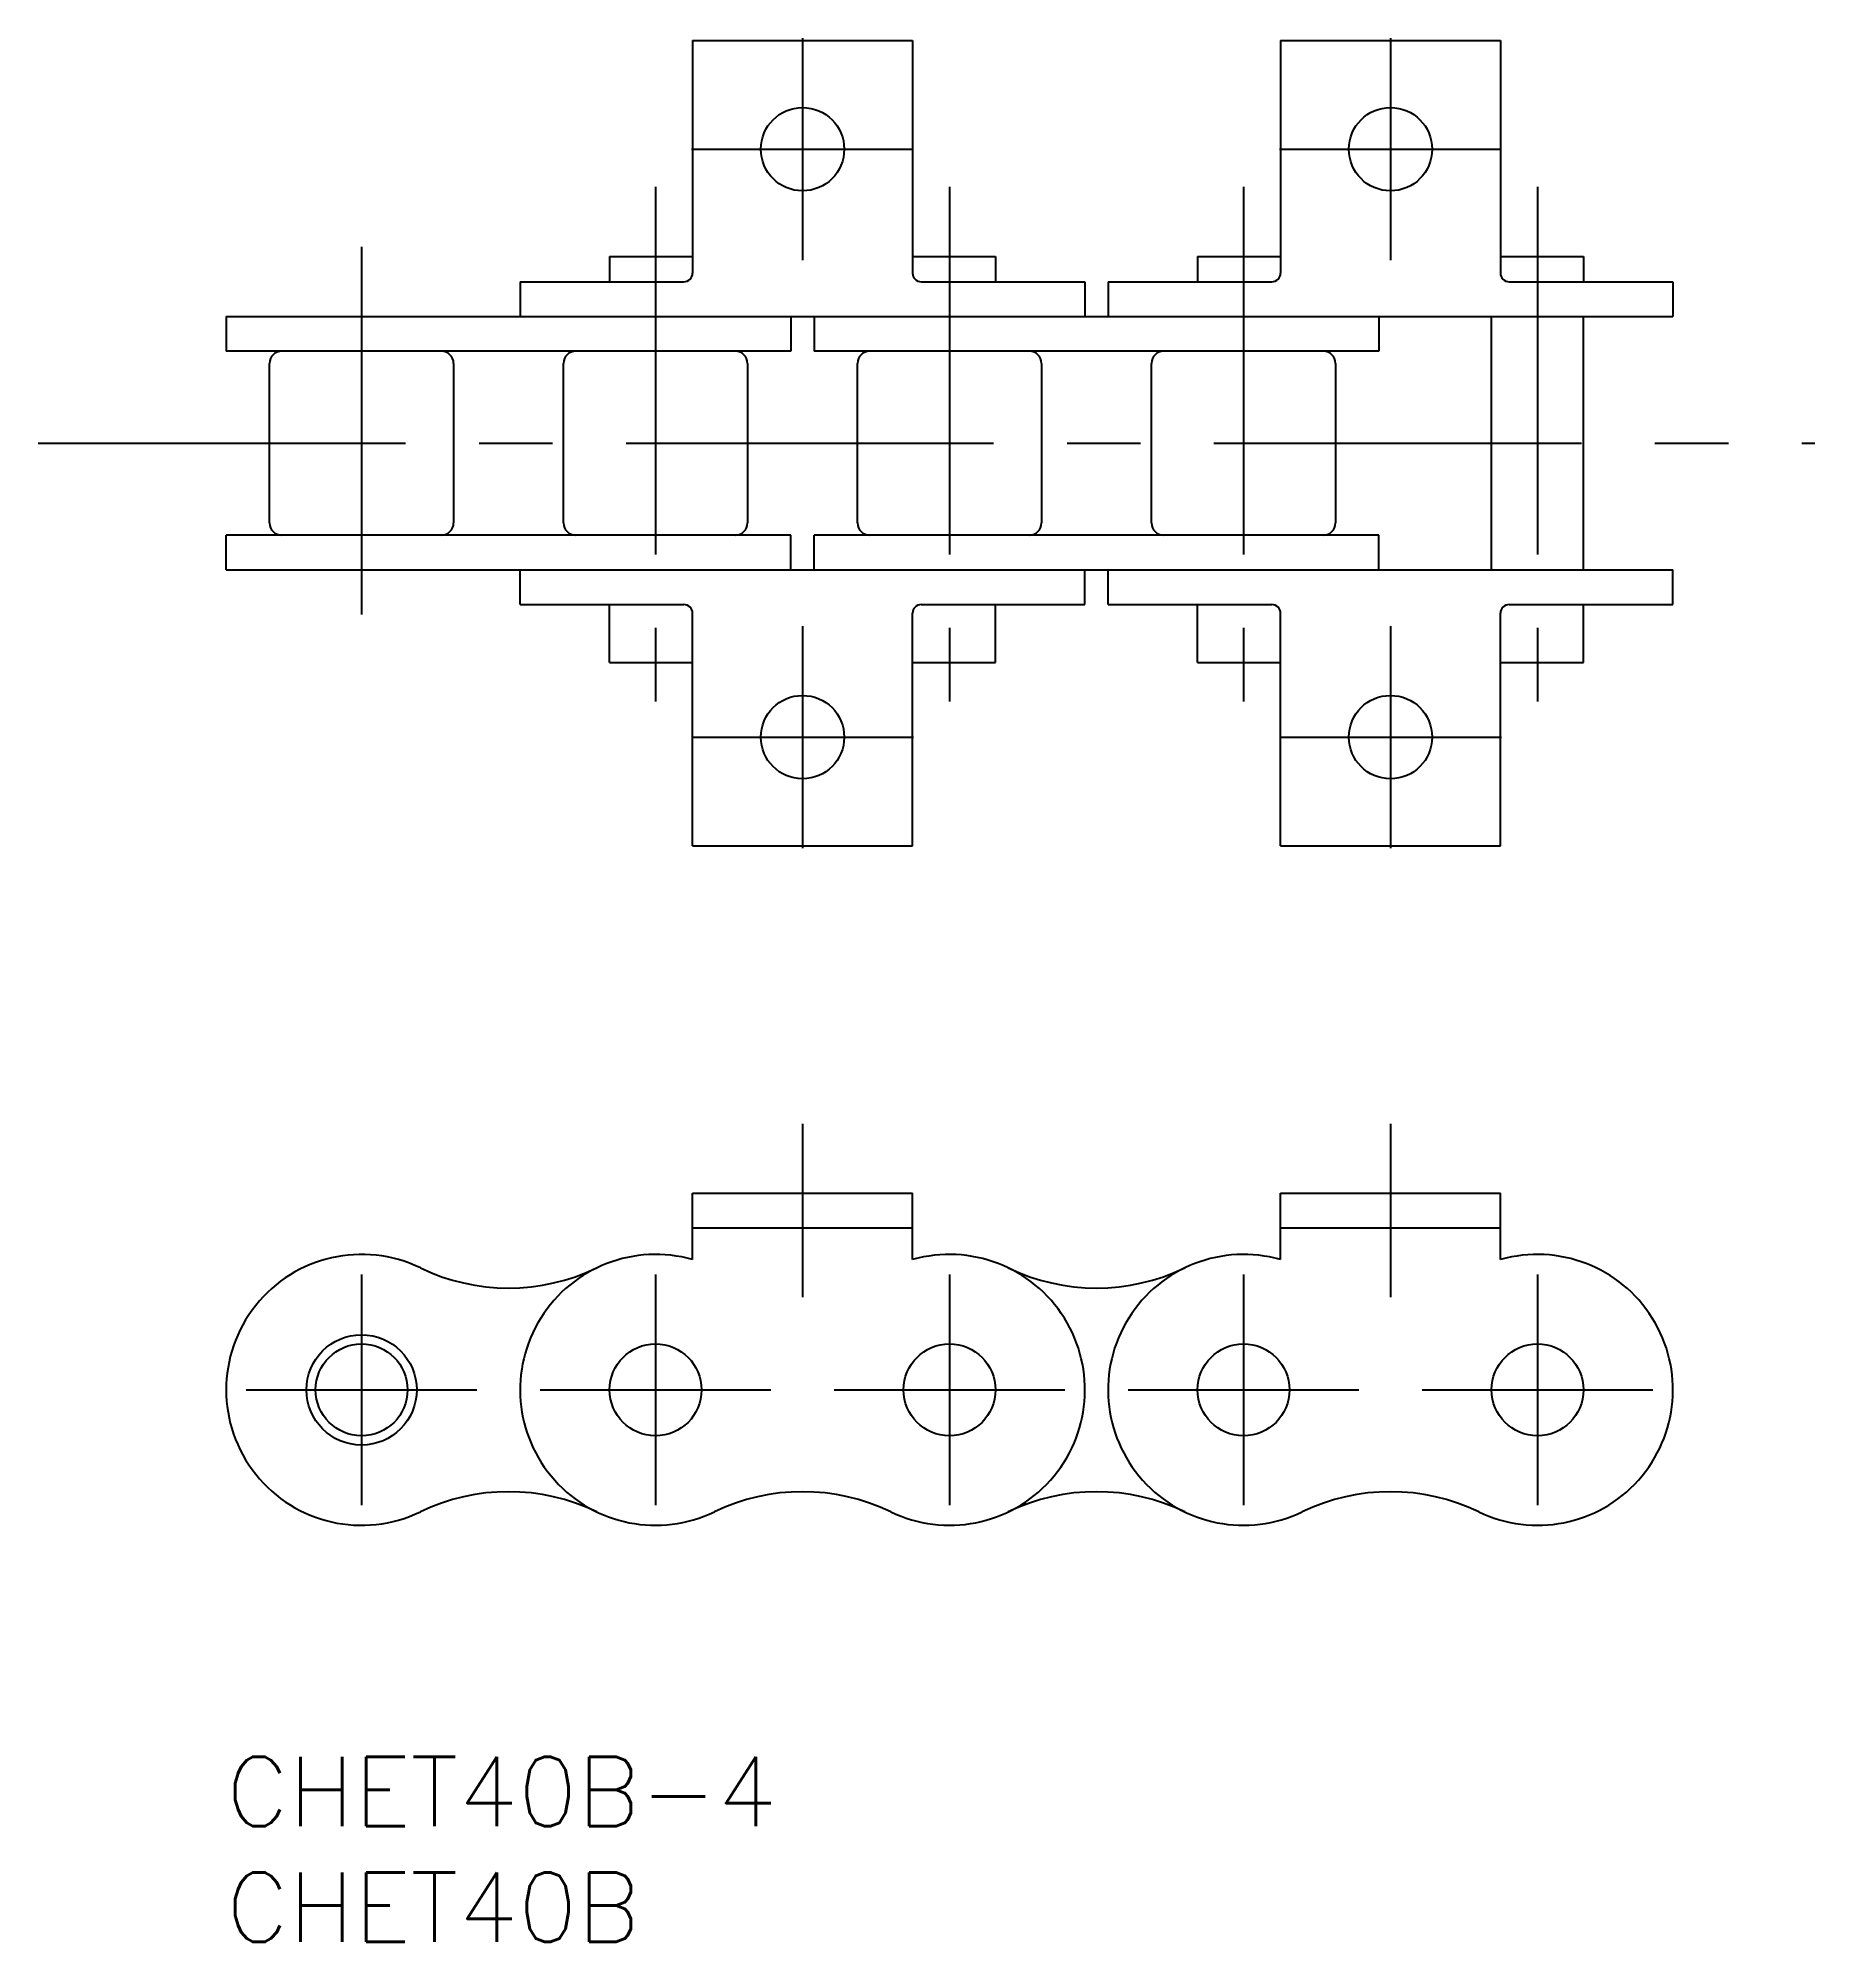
# Model space of a CAD drawing. Extents: x -8.1 to 68.6, y -8 to 74.2.
import ezdxf

# ---------------------------------------------------------------- set-up
doc = ezdxf.new("R2010")
doc.units = 0
doc.header["$LTSCALE"] = 0.5
doc.linetypes.add('CENTER', pattern=[50.8, 31.75, -6.35, 6.35, -6.35])
for name, color, linetype in [('MSM_CENTER', 1, 'CENTER'), ('MSM_CONTINUOUS', 7, 'CONTINUOUS'), ('MSM_PART_NUMBER', 7, 'CONTINUOUS')]:
    doc.layers.add(name, color=color, linetype=linetype)
doc.styles.get("Standard").update_dxf_attribs({"font": 'txt.shx', "height": 3, "bigfont": 'bigfont.shx'})

# ---------------------------------------------------------------- blocks, each defined once
blk = doc.blocks.new('*U3')
at = {"layer": 'MSM_PART_NUMBER'}
blk.add_text('CHET40B-4', height=3, dxfattribs=at).set_placement((0, -3))
blk = doc.blocks.new('*U4')
at = {"layer": 'MSM_PART_NUMBER'}
blk.add_text('CHET40B', height=3, dxfattribs=at).set_placement((0, -8))

msp = doc.modelspace()

# ---------------------------------------------------------------- linework, layer by layer
at = {"layer": 'MSM_CENTER'}
for p, q in [((24.9, 74.25), (24.9, 64.65)), ((50.3, 74.25), (50.3, 64.65)), ((20.1, 69.45), (29.7, 69.45)), ((45.5, 69.45), (55.1, 69.45)), ((18.55, 67.82), (18.55, 44.27)), ((31.25, 67.82), (31.25, 44.27)), ((43.95, 67.82), (43.95, 44.27)), ((56.65, 67.82), (56.65, 44.27)), ((5.85, 65.225), (5.85, 48.275)), ((-8.125, 56.75), (68.635, 56.75)), ((24.9, 48.85), (24.9, 39.25)), ((50.3, 48.85), (50.3, 39.25)), ((20.1, 44.05), (29.7, 44.05)), ((45.5, 44.05), (55.1, 44.05)), ((24.9, 27.35), (24.9, 19.85)), ((50.3, 27.35), (50.3, 19.85)), ((5.85, 20.835), (5.85, 10.865)), ((18.55, 20.835), (18.55, 10.865)), ((31.25, 20.835), (31.25, 10.865)), ((43.95, 20.835), (43.95, 10.865)), ((56.65, 20.835), (56.65, 10.865)), ((0.865, 15.85), (10.835, 15.85)), ((13.565, 15.85), (23.535, 15.85)), ((26.265, 15.85), (36.235, 15.85)), ((38.965, 15.85), (48.935, 15.85)), ((51.665, 15.85), (61.635, 15.85))]:
    msp.add_line(p, q, dxfattribs=at)
at = {"layer": 'MSM_CONTINUOUS'}
for p, q in [((20.15, 74.15), (20.15, 64.1)), ((20.15, 74.15), (29.65, 74.15)), ((29.65, 74.15), (29.65, 64.1)), ((45.55, 74.15), (45.55, 64.1)), ((45.55, 74.15), (55.05, 74.15)), ((55.05, 74.15), (55.05, 64.1)), ((16.565, 64.82), (16.565, 63.725)), ((16.565, 64.82), (20.15, 64.82)), ((29.65, 64.82), (33.235, 64.82)), ((33.235, 64.82), (33.235, 63.725)), ((41.965, 64.82), (41.965, 63.725)), ((41.965, 64.82), (45.55, 64.82)), ((55.05, 64.82), (58.635, 64.82)), ((58.635, 64.82), (58.635, 63.725)), ((12.7, 63.725), (19.775, 63.725)), ((12.7, 63.725), (12.7, 62.225)), ((30.025, 63.725), (37.1, 63.725)), ((37.1, 63.725), (37.1, 62.225)), ((38.1, 63.725), (45.175, 63.725)), ((38.1, 63.725), (38.1, 62.225)), ((55.425, 63.725), (62.5, 63.725)), ((62.5, 63.725), (62.5, 62.225)), ((0, 62.225), (62.5, 62.225)), ((0, 62.225), (0, 60.725)), ((24.4, 62.225), (24.4, 60.725)), ((25.4, 62.225), (25.4, 60.725)), ((49.8, 62.225), (49.8, 60.725)), ((54.665, 51.275), (54.665, 62.225)), ((58.635, 51.275), (58.635, 62.225)), ((24.4, 60.725), (0, 60.725)), ((1.875, 53.305), (1.875, 60.195)), ((9.825, 60.195), (9.825, 53.305)), ((14.575, 53.305), (14.575, 60.195)), ((22.525, 60.195), (22.525, 53.305)), ((49.8, 60.725), (25.4, 60.725)), ((27.275, 53.305), (27.275, 60.195)), ((35.225, 60.195), (35.225, 53.305)), ((39.975, 53.305), (39.975, 60.195)), ((47.925, 60.195), (47.925, 53.305)), ((0, 51.275), (0, 52.775)), ((24.4, 52.775), (0, 52.775)), ((24.4, 51.275), (24.4, 52.775)), ((25.4, 51.275), (25.4, 52.775)), ((49.8, 52.775), (25.4, 52.775)), ((49.8, 51.275), (49.8, 52.775)), ((0, 51.275), (62.5, 51.275)), ((12.7, 49.775), (12.7, 51.275)), ((37.1, 49.775), (37.1, 51.275)), ((38.1, 49.775), (38.1, 51.275)), ((62.5, 49.775), (62.5, 51.275)), ((12.7, 49.775), (19.775, 49.775)), ((16.565, 47.27), (16.565, 49.775)), ((20.15, 39.35), (20.15, 49.4)), ((29.65, 39.35), (29.65, 49.4)), ((30.025, 49.775), (37.1, 49.775)), ((33.235, 47.27), (33.235, 49.775)), ((38.1, 49.775), (45.175, 49.775)), ((41.965, 47.27), (41.965, 49.775)), ((45.55, 39.35), (45.55, 49.4)), ((55.05, 39.35), (55.05, 49.4)), ((55.425, 49.775), (62.5, 49.775)), ((58.635, 47.27), (58.635, 49.775)), ((16.565, 47.27), (20.15, 47.27)), ((29.65, 47.27), (33.235, 47.27)), ((41.965, 47.27), (45.55, 47.27)), ((55.05, 47.27), (58.635, 47.27)), ((20.15, 39.35), (29.65, 39.35)), ((45.55, 39.35), (55.05, 39.35)), ((20.15, 24.35), (29.65, 24.35)), ((20.15, 21.477), (20.15, 24.35)), ((29.65, 21.477), (29.65, 24.35)), ((45.55, 24.35), (55.05, 24.35)), ((45.55, 21.477), (45.55, 24.35)), ((55.05, 21.477), (55.05, 24.35)), ((20.15, 22.85), (29.65, 22.85)), ((45.55, 22.85), (55.05, 22.85))]:
    msp.add_line(p, q, dxfattribs=at)
for centre, radius in [((24.9, 69.45), 1.8), ((50.3, 69.45), 1.8), ((24.9, 44.05), 1.8), ((50.3, 44.05), 1.8), ((5.85, 15.85), 2.382), ((5.85, 15.85), 1.985), ((18.55, 15.85), 1.985), ((31.25, 15.85), 1.985), ((43.95, 15.85), 1.985), ((56.65, 15.85), 1.985)]:
    msp.add_circle(centre, radius, dxfattribs=at)
for centre, radius, start, end in [((19.775, 64.1), 0.375, 270, 0), ((30.025, 64.1), 0.375, 180, 270), ((45.175, 64.1), 0.375, 270, 0), ((55.425, 64.1), 0.375, 180, 270), ((2.405, 60.195), 0.53, 90, 180), ((9.295, 60.195), 0.53, 0, 90), ((15.105, 60.195), 0.53, 90, 180), ((21.995, 60.195), 0.53, 0, 90), ((27.805, 60.195), 0.53, 90, 180), ((34.695, 60.195), 0.53, 0, 90), ((40.505, 60.195), 0.53, 90, 180), ((47.395, 60.195), 0.53, 0, 90), ((2.405, 53.305), 0.53, 180, 270), ((9.295, 53.305), 0.53, 270, 0), ((15.105, 53.305), 0.53, 180, 270), ((21.995, 53.305), 0.53, 270, 0), ((27.805, 53.305), 0.53, 180, 270), ((34.695, 53.305), 0.53, 270, 0), ((40.505, 53.305), 0.53, 180, 270), ((47.395, 53.305), 0.53, 270, 0), ((19.775, 49.4), 0.375, 0, 90), ((30.025, 49.4), 0.375, 90, 180), ((45.175, 49.4), 0.375, 0, 90), ((55.425, 49.4), 0.375, 90, 180), ((5.85, 15.85), 5.85, 64.26636, 295.73366), ((18.55, 15.85), 5.85, 74.1271, 295.73366), ((31.25, 15.85), 5.85, 244.26636, 105.8729), ((43.95, 15.85), 5.85, 74.1271, 295.73366), ((56.65, 15.85), 5.85, 244.26636, 105.8729), ((12.2, 29.025), 8.775, 244.26636, 295.73364), ((37.6, 29.025), 8.775, 244.26636, 295.73364), ((12.2, 2.675), 8.775, 64.26636, 115.73364), ((24.9, 2.675), 8.775, 64.26636, 115.73364), ((37.6, 2.675), 8.775, 64.26636, 115.73364), ((50.3, 2.675), 8.775, 64.26636, 115.73364)]:
    msp.add_arc(centre, radius, start, end, dxfattribs=at)

# ---------------------------------------------------------------- block references
for name in ['*U3', '*U4']:
    msp.add_blockref(name, (0, 0), dxfattribs=at)

doc.saveas('drawing.dxf')
